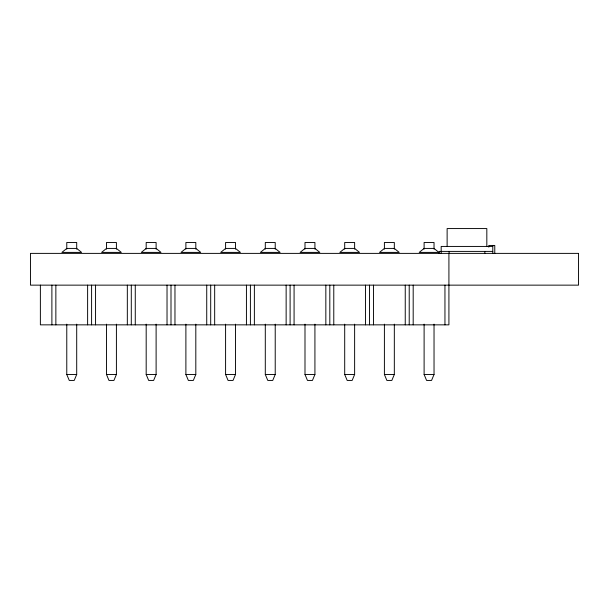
<?xml version="1.0" encoding="UTF-8"?>
<svg xmlns="http://www.w3.org/2000/svg" width="609" height="609" viewBox="0 0 609 609"><rect width="100%" height="100%" fill="white"/><g stroke="black" fill="none" stroke-linecap="round" stroke-linejoin="round"><path stroke-width="0.91" d="M76.704 324.148L76.704 374.474L74.222 380.435L69.259 380.435L66.777 374.474L66.777 324.148M116.41 324.148L116.41 374.474L113.929 380.435L108.965 380.435L106.484 374.474L106.484 324.148M156.11 324.148L156.11 374.474L153.628 380.435L148.665 380.435L146.183 374.474L146.183 324.148M195.816 324.148L195.816 374.474L193.335 380.435L188.371 380.435L185.89 374.474L185.89 324.148M235.516 324.148L235.516 374.474L233.034 380.435L228.071 380.435L225.589 374.474L225.589 324.148M275.222 324.148L275.222 374.474L272.741 380.435L267.777 380.435L265.296 374.474L265.296 324.148M314.922 324.148L314.922 374.474L312.44 380.435L307.476 380.435L304.995 374.474L304.995 324.148M354.628 324.148L354.628 374.474L352.147 380.435L347.183 380.435L344.702 374.474L344.702 324.148M394.327 324.148L394.327 374.474L391.846 380.435L386.882 380.435L384.401 374.474L384.401 324.148M434.034 324.148L434.034 374.474L431.553 380.435L426.589 380.435L424.108 374.474L424.108 324.148M492.788 246.432L441.175 246.432L441.175 253.382M492.788 251.395L439.188 251.395L439.188 253.382M66.777 374.474L76.704 374.474M106.484 374.474L116.41 374.474M146.183 374.474L156.11 374.474M185.89 374.474L195.816 374.474M225.589 374.474L235.516 374.474M265.296 374.474L275.222 374.474M304.995 374.474L314.922 374.474M344.702 374.474L354.628 374.474M384.401 374.474L394.327 374.474M424.108 374.474L434.034 374.474M494.774 253.382L494.774 245.442L488.814 245.442L488.814 247.14M492.788 245.442L492.788 253.382M486.827 246.432L486.827 228.565L447.128 228.565L447.128 246.432M484.848 251.395L484.848 253.382M449.115 251.395L449.115 253.382M448.917 253.382L448.917 324.848L40.377 324.848L40.377 285.141M444.951 285.141L444.951 324.848M434.034 249.134L434.034 242.481L424.108 242.481L424.108 249.134M413.184 285.141L413.184 324.848M409.218 285.141L409.218 324.848M405.244 285.141L405.244 324.848M394.327 249.134L394.327 242.481L384.401 242.481L384.401 249.134M373.484 285.141L373.484 324.848M369.511 285.141L369.511 324.848M365.545 285.141L365.545 324.848M354.628 249.134L354.628 242.481L344.702 242.481L344.702 249.134M333.778 285.141L333.778 324.848M329.812 285.141L329.812 324.848M325.838 285.141L325.838 324.848M314.922 249.134L314.922 242.481L304.995 242.481L304.995 249.134M294.078 285.141L294.078 324.848M290.105 285.141L290.105 324.848M286.139 285.141L286.139 324.848M275.222 249.134L275.222 242.481L265.296 242.481L265.296 249.134M254.372 285.141L254.372 324.848M250.406 285.141L250.406 324.848M246.432 285.141L246.432 324.848M235.516 249.134L235.516 242.481L225.589 242.481L225.589 249.134M214.672 285.141L214.672 324.848M210.699 285.141L210.699 324.848M206.733 285.141L206.733 324.848M195.816 249.134L195.816 242.481L185.89 242.481L185.89 249.134M174.966 285.141L174.966 324.848M171 285.141L171 324.848M167.026 285.141L167.026 324.848M156.11 249.134L156.11 242.481L146.183 242.481L146.183 249.134M135.267 285.141L135.267 324.848M131.293 285.141L131.293 324.848M127.327 285.141L127.327 324.848M116.41 249.134L116.41 242.481L106.484 242.481L106.484 249.134M95.56 285.141L95.56 324.848M91.594 285.141L91.594 324.848M87.62 285.141L87.62 324.848M76.704 249.134L76.704 242.481L66.777 242.481L66.777 249.134M55.861 285.141L55.861 324.848M51.887 285.141L51.887 324.848M66.815 248.419L61.882 252.392L81.598 252.392L76.673 248.419L66.815 248.419M106.514 248.419L101.589 252.392L121.305 252.392L116.372 248.419L106.514 248.419M146.221 248.419L141.288 252.392L161.004 252.392L156.079 248.419L146.221 248.419M185.92 248.419L180.995 252.392L200.711 252.392L195.778 248.419L185.92 248.419M225.627 248.419L220.694 252.392L240.41 252.392L235.485 248.419L225.627 248.419M265.326 248.419L260.401 252.392L280.117 252.392L275.184 248.419L265.326 248.419M305.033 248.419L300.1 252.392L319.816 252.392L314.891 248.419L305.033 248.419M344.732 248.419L339.807 252.392L359.523 252.392L354.59 248.419L344.732 248.419M384.439 248.419L379.506 252.392L399.222 252.392L394.297 248.419L384.439 248.419M424.138 248.419L419.213 252.392L438.929 252.392L433.996 248.419L424.138 248.419M578.55 253.382L30.45 253.382L30.45 285.141L578.55 285.141L578.55 253.382"/></g></svg>
